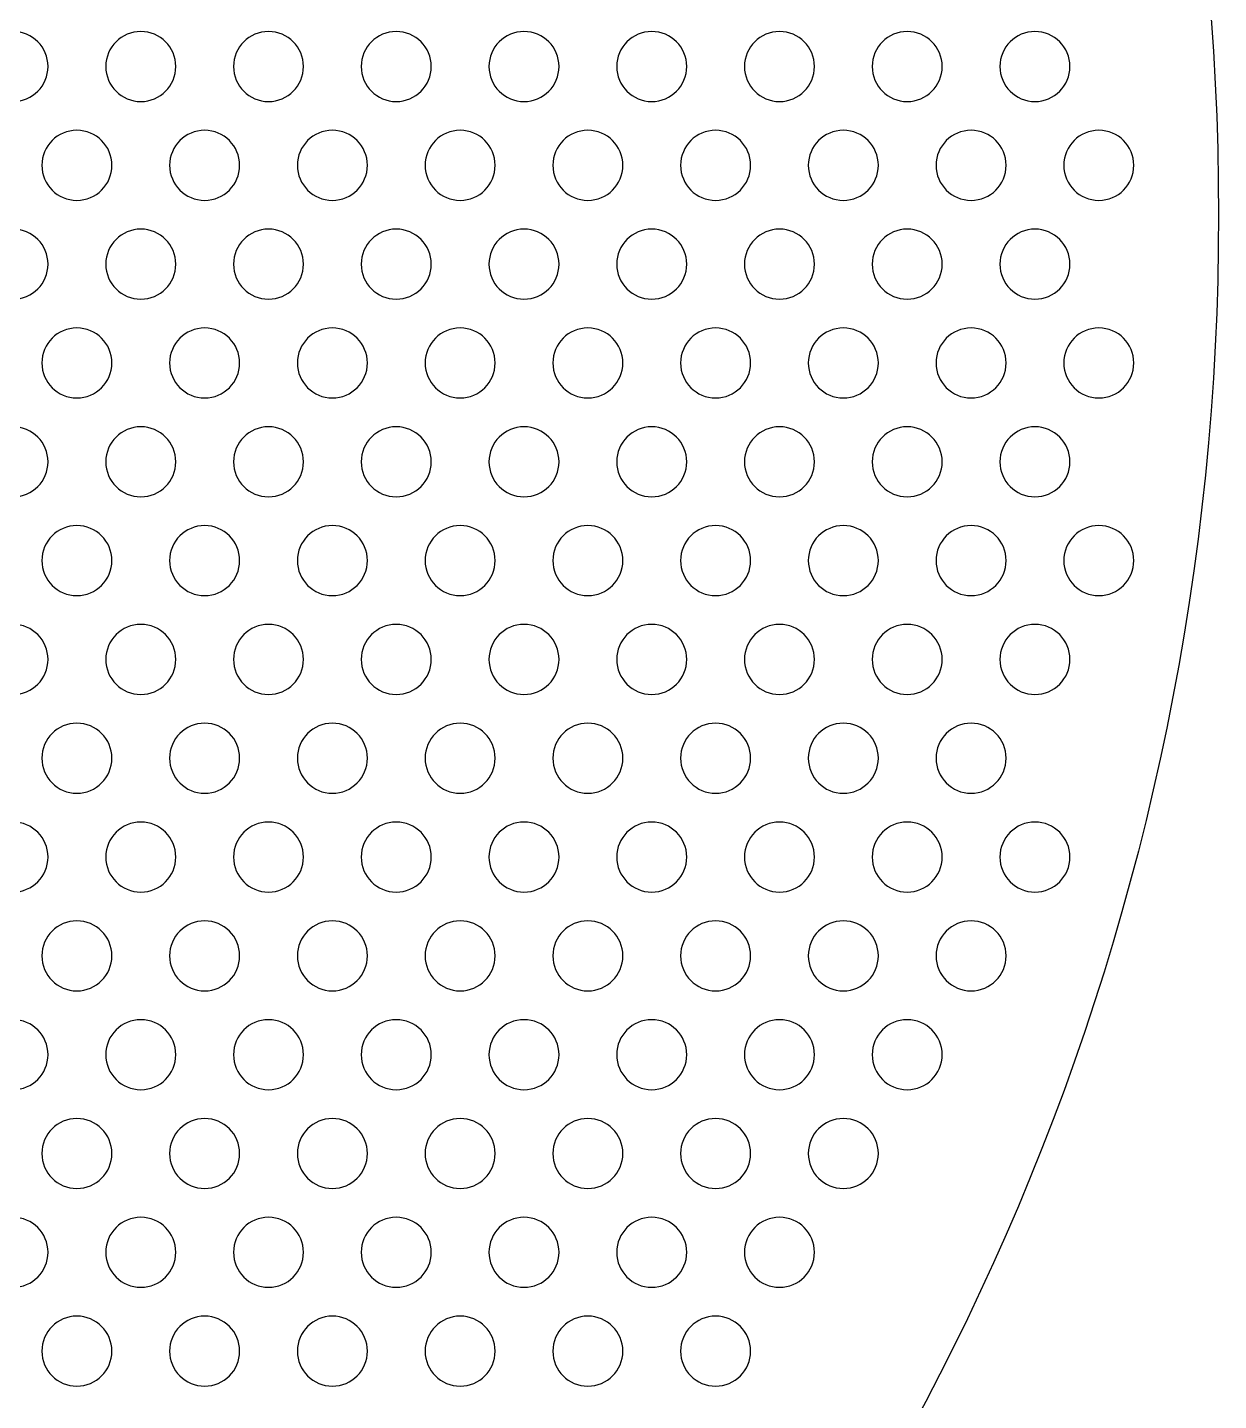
# Model space of a CAD drawing. Header units: millimetres. Extents: x 2717 to 2965, y -3 to 245.
# Drawn here: x 2907.5 to 2965.5, y 63.3 to 130.2 of the extents above; entities that cross this region are included whole.
import ezdxf

# ---------------------------------------------------------------- set-up
doc = ezdxf.new("R2010")
doc.units = ezdxf.units.MM
doc.layers.add('Livello 04', color=1, linetype='Continuous', true_color=0xff0000)
doc.layers.add('Predefinito', color=18, linetype='Continuous', true_color=0x000000)

msp = doc.modelspace()

# ---------------------------------------------------------------- linework, layer by layer
at = {"layer": 'Livello 04'}
msp.add_circle((2841.468, 121.039), 124, dxfattribs=at)
at = {"layer": 'Predefinito', "color": 18, "true_color": 0x000000}
for points in [[(2908.477, 128.256), (2908.477, 129.197), (2907.714, 129.96), (2906.773, 129.96)], [(2912.992, 129.96), (2912.051, 129.96), (2911.288, 129.197), (2911.288, 128.256)], [(2914.697, 128.256), (2914.697, 129.197), (2913.934, 129.96), (2912.992, 129.96)], [(2919.212, 129.96), (2918.271, 129.96), (2917.507, 129.197), (2917.507, 128.256)], [(2920.916, 128.256), (2920.916, 129.197), (2920.153, 129.96), (2919.212, 129.96)], [(2925.431, 129.96), (2924.49, 129.96), (2923.727, 129.197), (2923.727, 128.256)], [(2927.136, 128.256), (2927.136, 129.197), (2926.373, 129.96), (2925.431, 129.96)], [(2931.651, 129.96), (2930.709, 129.96), (2929.946, 129.197), (2929.946, 128.256)], [(2933.356, 128.256), (2933.356, 129.197), (2932.592, 129.96), (2931.651, 129.96)], [(2937.87, 129.96), (2936.929, 129.96), (2936.166, 129.197), (2936.166, 128.256)], [(2939.575, 128.256), (2939.575, 129.197), (2938.812, 129.96), (2937.87, 129.96)], [(2944.09, 129.96), (2943.149, 129.96), (2942.385, 129.197), (2942.385, 128.256)], [(2945.794, 128.256), (2945.794, 129.197), (2945.031, 129.96), (2944.09, 129.96)], [(2950.309, 129.96), (2949.368, 129.96), (2948.605, 129.197), (2948.605, 128.256)], [(2952.014, 128.256), (2952.014, 129.197), (2951.251, 129.96), (2950.309, 129.96)], [(2956.529, 129.96), (2955.588, 129.96), (2954.824, 129.197), (2954.824, 128.256)], [(2958.233, 128.256), (2958.233, 129.197), (2957.47, 129.96), (2956.529, 129.96)], [(2906.773, 126.551), (2907.714, 126.551), (2908.477, 127.314), (2908.477, 128.256)], [(2911.288, 128.256), (2911.288, 127.314), (2912.051, 126.551), (2912.992, 126.551)], [(2912.992, 126.551), (2913.934, 126.551), (2914.697, 127.314), (2914.697, 128.256)], [(2917.507, 128.256), (2917.507, 127.314), (2918.271, 126.551), (2919.212, 126.551)], [(2919.212, 126.551), (2920.153, 126.551), (2920.916, 127.314), (2920.916, 128.256)], [(2923.727, 128.256), (2923.727, 127.314), (2924.49, 126.551), (2925.431, 126.551)], [(2925.431, 126.551), (2926.373, 126.551), (2927.136, 127.314), (2927.136, 128.256)], [(2929.946, 128.256), (2929.946, 127.314), (2930.709, 126.551), (2931.651, 126.551)], [(2931.651, 126.551), (2932.592, 126.551), (2933.356, 127.314), (2933.356, 128.256)], [(2936.166, 128.256), (2936.166, 127.314), (2936.929, 126.551), (2937.87, 126.551)], [(2937.87, 126.551), (2938.812, 126.551), (2939.575, 127.314), (2939.575, 128.256)], [(2942.385, 128.256), (2942.385, 127.314), (2943.149, 126.551), (2944.09, 126.551)], [(2944.09, 126.551), (2945.031, 126.551), (2945.794, 127.314), (2945.794, 128.256)], [(2948.605, 128.256), (2948.605, 127.314), (2949.368, 126.551), (2950.309, 126.551)], [(2950.309, 126.551), (2951.251, 126.551), (2952.014, 127.314), (2952.014, 128.256)], [(2954.824, 128.256), (2954.824, 127.314), (2955.588, 126.551), (2956.529, 126.551)], [(2956.529, 126.551), (2957.47, 126.551), (2958.233, 127.314), (2958.233, 128.256)], [(2909.883, 125.149), (2908.941, 125.149), (2908.178, 124.386), (2908.178, 123.445)], [(2911.587, 123.445), (2911.587, 124.386), (2910.824, 125.149), (2909.883, 125.149)], [(2916.102, 125.149), (2915.161, 125.149), (2914.397, 124.386), (2914.397, 123.445)], [(2917.807, 123.445), (2917.807, 124.386), (2917.044, 125.149), (2916.102, 125.149)], [(2922.322, 125.149), (2921.38, 125.149), (2920.617, 124.386), (2920.617, 123.445)], [(2924.026, 123.445), (2924.026, 124.386), (2923.263, 125.149), (2922.322, 125.149)], [(2928.541, 125.149), (2927.599, 125.149), (2926.837, 124.386), (2926.837, 123.445)], [(2930.246, 123.445), (2930.246, 124.386), (2929.482, 125.149), (2928.541, 125.149)], [(2934.761, 125.149), (2933.819, 125.149), (2933.056, 124.386), (2933.056, 123.445)], [(2936.465, 123.445), (2936.465, 124.386), (2935.702, 125.149), (2934.761, 125.149)], [(2940.98, 125.149), (2940.039, 125.149), (2939.276, 124.386), (2939.276, 123.445)], [(2942.685, 123.445), (2942.685, 124.386), (2941.921, 125.149), (2940.98, 125.149)], [(2947.2, 125.149), (2946.258, 125.149), (2945.495, 124.386), (2945.495, 123.445)], [(2948.904, 123.445), (2948.904, 124.386), (2948.141, 125.149), (2947.2, 125.149)], [(2953.419, 125.149), (2952.478, 125.149), (2951.715, 124.386), (2951.715, 123.445)], [(2955.124, 123.445), (2955.124, 124.386), (2954.361, 125.149), (2953.419, 125.149)], [(2959.639, 125.149), (2958.698, 125.149), (2957.934, 124.386), (2957.934, 123.445)], [(2961.343, 123.445), (2961.343, 124.386), (2960.58, 125.149), (2959.639, 125.149)], [(2908.178, 123.445), (2908.178, 122.503), (2908.941, 121.74), (2909.883, 121.74)], [(2909.883, 121.74), (2910.824, 121.74), (2911.587, 122.503), (2911.587, 123.445)], [(2914.397, 123.445), (2914.397, 122.503), (2915.161, 121.74), (2916.102, 121.74)], [(2916.102, 121.74), (2917.044, 121.74), (2917.807, 122.503), (2917.807, 123.445)], [(2920.617, 123.445), (2920.617, 122.503), (2921.38, 121.74), (2922.322, 121.74)], [(2922.322, 121.74), (2923.263, 121.74), (2924.026, 122.503), (2924.026, 123.445)], [(2926.837, 123.445), (2926.837, 122.503), (2927.599, 121.74), (2928.541, 121.74)], [(2928.541, 121.74), (2929.482, 121.74), (2930.246, 122.503), (2930.246, 123.445)], [(2933.056, 123.445), (2933.056, 122.503), (2933.819, 121.74), (2934.761, 121.74)], [(2934.761, 121.74), (2935.702, 121.74), (2936.465, 122.503), (2936.465, 123.445)], [(2939.276, 123.445), (2939.276, 122.503), (2940.039, 121.74), (2940.98, 121.74)], [(2940.98, 121.74), (2941.921, 121.74), (2942.685, 122.503), (2942.685, 123.445)], [(2945.495, 123.445), (2945.495, 122.503), (2946.258, 121.74), (2947.2, 121.74)], [(2947.2, 121.74), (2948.141, 121.74), (2948.904, 122.503), (2948.904, 123.445)], [(2951.715, 123.445), (2951.715, 122.503), (2952.478, 121.74), (2953.419, 121.74)], [(2953.419, 121.74), (2954.361, 121.74), (2955.124, 122.503), (2955.124, 123.445)], [(2957.934, 123.445), (2957.934, 122.503), (2958.698, 121.74), (2959.639, 121.74)], [(2959.639, 121.74), (2960.58, 121.74), (2961.343, 122.503), (2961.343, 123.445)], [(2908.477, 118.633), (2908.477, 119.575), (2907.714, 120.338), (2906.773, 120.338)], [(2912.992, 120.338), (2912.051, 120.338), (2911.288, 119.575), (2911.288, 118.633)], [(2914.697, 118.633), (2914.697, 119.575), (2913.934, 120.338), (2912.992, 120.338)], [(2919.212, 120.338), (2918.271, 120.338), (2917.507, 119.575), (2917.507, 118.633)], [(2920.916, 118.633), (2920.916, 119.575), (2920.153, 120.338), (2919.212, 120.338)], [(2925.431, 120.338), (2924.49, 120.338), (2923.727, 119.575), (2923.727, 118.633)], [(2927.136, 118.633), (2927.136, 119.575), (2926.373, 120.338), (2925.431, 120.338)], [(2931.651, 120.338), (2930.709, 120.338), (2929.946, 119.575), (2929.946, 118.633)], [(2933.356, 118.633), (2933.356, 119.575), (2932.592, 120.338), (2931.651, 120.338)], [(2937.87, 120.338), (2936.929, 120.338), (2936.166, 119.575), (2936.166, 118.633)], [(2939.575, 118.633), (2939.575, 119.575), (2938.812, 120.338), (2937.87, 120.338)], [(2944.09, 120.338), (2943.149, 120.338), (2942.385, 119.575), (2942.385, 118.633)], [(2945.794, 118.633), (2945.794, 119.575), (2945.031, 120.338), (2944.09, 120.338)], [(2950.309, 120.338), (2949.368, 120.338), (2948.605, 119.575), (2948.605, 118.633)], [(2952.014, 118.633), (2952.014, 119.575), (2951.251, 120.338), (2950.309, 120.338)], [(2956.529, 120.338), (2955.588, 120.338), (2954.824, 119.575), (2954.824, 118.633)], [(2958.233, 118.633), (2958.233, 119.575), (2957.47, 120.338), (2956.529, 120.338)], [(2906.773, 116.929), (2907.714, 116.929), (2908.477, 117.692), (2908.477, 118.633)], [(2911.288, 118.633), (2911.288, 117.692), (2912.051, 116.929), (2912.992, 116.929)], [(2912.992, 116.929), (2913.934, 116.929), (2914.697, 117.692), (2914.697, 118.633)], [(2917.507, 118.633), (2917.507, 117.692), (2918.271, 116.929), (2919.212, 116.929)], [(2919.212, 116.929), (2920.153, 116.929), (2920.916, 117.692), (2920.916, 118.633)], [(2923.727, 118.633), (2923.727, 117.692), (2924.49, 116.929), (2925.431, 116.929)], [(2925.431, 116.929), (2926.373, 116.929), (2927.136, 117.692), (2927.136, 118.633)], [(2929.946, 118.633), (2929.946, 117.692), (2930.709, 116.929), (2931.651, 116.929)], [(2931.651, 116.929), (2932.592, 116.929), (2933.356, 117.692), (2933.356, 118.633)], [(2936.166, 118.633), (2936.166, 117.692), (2936.929, 116.929), (2937.87, 116.929)], [(2937.87, 116.929), (2938.812, 116.929), (2939.575, 117.692), (2939.575, 118.633)], [(2942.385, 118.633), (2942.385, 117.692), (2943.149, 116.929), (2944.09, 116.929)], [(2944.09, 116.929), (2945.031, 116.929), (2945.794, 117.692), (2945.794, 118.633)], [(2948.605, 118.633), (2948.605, 117.692), (2949.368, 116.929), (2950.309, 116.929)], [(2950.309, 116.929), (2951.251, 116.929), (2952.014, 117.692), (2952.014, 118.633)], [(2954.824, 118.633), (2954.824, 117.692), (2955.588, 116.929), (2956.529, 116.929)], [(2956.529, 116.929), (2957.47, 116.929), (2958.233, 117.692), (2958.233, 118.633)], [(2909.883, 115.526), (2908.941, 115.526), (2908.178, 114.764), (2908.178, 113.822)], [(2911.587, 113.822), (2911.587, 114.764), (2910.824, 115.526), (2909.883, 115.526)], [(2916.102, 115.526), (2915.161, 115.526), (2914.397, 114.764), (2914.397, 113.822)], [(2917.807, 113.822), (2917.807, 114.764), (2917.044, 115.526), (2916.102, 115.526)], [(2922.322, 115.526), (2921.38, 115.526), (2920.617, 114.764), (2920.617, 113.822)], [(2924.026, 113.822), (2924.026, 114.764), (2923.263, 115.526), (2922.322, 115.526)], [(2928.541, 115.526), (2927.599, 115.526), (2926.837, 114.764), (2926.837, 113.822)], [(2930.246, 113.822), (2930.246, 114.764), (2929.482, 115.526), (2928.541, 115.526)], [(2934.761, 115.526), (2933.819, 115.526), (2933.056, 114.764), (2933.056, 113.822)], [(2936.465, 113.822), (2936.465, 114.764), (2935.702, 115.526), (2934.761, 115.526)], [(2940.98, 115.526), (2940.039, 115.526), (2939.276, 114.764), (2939.276, 113.822)], [(2942.685, 113.822), (2942.685, 114.764), (2941.921, 115.526), (2940.98, 115.526)], [(2947.2, 115.526), (2946.258, 115.526), (2945.495, 114.764), (2945.495, 113.822)], [(2948.904, 113.822), (2948.904, 114.764), (2948.141, 115.526), (2947.2, 115.526)], [(2953.419, 115.526), (2952.478, 115.526), (2951.715, 114.764), (2951.715, 113.822)], [(2955.124, 113.822), (2955.124, 114.764), (2954.361, 115.526), (2953.419, 115.526)], [(2959.639, 115.526), (2958.698, 115.526), (2957.934, 114.763), (2957.934, 113.822)], [(2961.343, 113.822), (2961.343, 114.763), (2960.58, 115.526), (2959.639, 115.526)], [(2908.178, 113.822), (2908.178, 112.881), (2908.941, 112.118), (2909.883, 112.118)], [(2909.883, 112.118), (2910.824, 112.118), (2911.587, 112.881), (2911.587, 113.822)], [(2914.397, 113.822), (2914.397, 112.881), (2915.161, 112.118), (2916.102, 112.118)], [(2916.102, 112.118), (2917.044, 112.118), (2917.807, 112.881), (2917.807, 113.822)], [(2920.617, 113.822), (2920.617, 112.881), (2921.38, 112.118), (2922.322, 112.118)], [(2922.322, 112.118), (2923.263, 112.118), (2924.026, 112.881), (2924.026, 113.822)], [(2926.837, 113.822), (2926.837, 112.881), (2927.599, 112.118), (2928.541, 112.118)], [(2928.541, 112.118), (2929.482, 112.118), (2930.246, 112.881), (2930.246, 113.822)], [(2933.056, 113.822), (2933.056, 112.881), (2933.819, 112.118), (2934.761, 112.118)], [(2934.761, 112.118), (2935.702, 112.118), (2936.465, 112.881), (2936.465, 113.822)], [(2939.276, 113.822), (2939.276, 112.881), (2940.039, 112.118), (2940.98, 112.118)], [(2940.98, 112.118), (2941.921, 112.118), (2942.685, 112.881), (2942.685, 113.822)], [(2945.495, 113.822), (2945.495, 112.881), (2946.258, 112.118), (2947.2, 112.118)], [(2947.2, 112.118), (2948.141, 112.118), (2948.904, 112.881), (2948.904, 113.822)], [(2951.715, 113.822), (2951.715, 112.881), (2952.478, 112.118), (2953.419, 112.118)], [(2953.419, 112.118), (2954.361, 112.118), (2955.124, 112.881), (2955.124, 113.822)], [(2957.934, 113.822), (2957.934, 112.88), (2958.698, 112.117), (2959.639, 112.117)], [(2959.639, 112.117), (2960.58, 112.117), (2961.343, 112.88), (2961.343, 113.822)], [(2908.477, 109.011), (2908.477, 109.952), (2907.714, 110.715), (2906.773, 110.715)], [(2912.992, 110.715), (2912.051, 110.715), (2911.288, 109.952), (2911.288, 109.011)], [(2914.697, 109.011), (2914.697, 109.952), (2913.934, 110.715), (2912.992, 110.715)], [(2919.212, 110.715), (2918.271, 110.715), (2917.507, 109.952), (2917.507, 109.011)], [(2920.916, 109.011), (2920.916, 109.952), (2920.153, 110.715), (2919.212, 110.715)], [(2925.431, 110.715), (2924.49, 110.715), (2923.727, 109.952), (2923.727, 109.011)], [(2927.136, 109.011), (2927.136, 109.952), (2926.373, 110.715), (2925.431, 110.715)], [(2931.651, 110.715), (2930.709, 110.715), (2929.946, 109.952), (2929.946, 109.011)], [(2933.356, 109.011), (2933.356, 109.952), (2932.592, 110.715), (2931.651, 110.715)], [(2937.87, 110.715), (2936.929, 110.715), (2936.166, 109.952), (2936.166, 109.011)], [(2939.575, 109.011), (2939.575, 109.952), (2938.812, 110.715), (2937.87, 110.715)], [(2944.09, 110.715), (2943.149, 110.715), (2942.385, 109.952), (2942.385, 109.011)], [(2945.794, 109.011), (2945.794, 109.952), (2945.031, 110.715), (2944.09, 110.715)], [(2950.309, 110.715), (2949.368, 110.715), (2948.605, 109.952), (2948.605, 109.011)], [(2952.014, 109.011), (2952.014, 109.952), (2951.251, 110.715), (2950.309, 110.715)], [(2956.529, 110.715), (2955.588, 110.715), (2954.824, 109.952), (2954.824, 109.011)], [(2958.233, 109.011), (2958.233, 109.952), (2957.47, 110.715), (2956.529, 110.715)], [(2906.773, 107.306), (2907.714, 107.306), (2908.477, 108.069), (2908.477, 109.011)], [(2911.288, 109.011), (2911.288, 108.069), (2912.051, 107.306), (2912.992, 107.306)], [(2912.992, 107.306), (2913.934, 107.306), (2914.697, 108.069), (2914.697, 109.011)], [(2917.507, 109.011), (2917.507, 108.069), (2918.271, 107.306), (2919.212, 107.306)], [(2919.212, 107.306), (2920.153, 107.306), (2920.916, 108.069), (2920.916, 109.011)], [(2923.727, 109.011), (2923.727, 108.069), (2924.49, 107.306), (2925.431, 107.306)], [(2925.431, 107.306), (2926.373, 107.306), (2927.136, 108.069), (2927.136, 109.011)], [(2929.946, 109.011), (2929.946, 108.069), (2930.709, 107.306), (2931.651, 107.306)], [(2931.651, 107.306), (2932.592, 107.306), (2933.356, 108.069), (2933.356, 109.011)], [(2936.166, 109.011), (2936.166, 108.069), (2936.929, 107.306), (2937.87, 107.306)], [(2937.87, 107.306), (2938.812, 107.306), (2939.575, 108.069), (2939.575, 109.011)], [(2942.385, 109.011), (2942.385, 108.069), (2943.149, 107.306), (2944.09, 107.306)], [(2944.09, 107.306), (2945.031, 107.306), (2945.794, 108.069), (2945.794, 109.011)], [(2948.605, 109.011), (2948.605, 108.069), (2949.368, 107.306), (2950.309, 107.306)], [(2950.309, 107.306), (2951.251, 107.306), (2952.014, 108.069), (2952.014, 109.011)], [(2954.824, 109.011), (2954.824, 108.069), (2955.588, 107.306), (2956.529, 107.306)], [(2956.529, 107.306), (2957.47, 107.306), (2958.233, 108.069), (2958.233, 109.011)], [(2909.883, 105.904), (2908.941, 105.904), (2908.178, 105.141), (2908.178, 104.199)], [(2911.587, 104.199), (2911.587, 105.141), (2910.824, 105.904), (2909.883, 105.904)], [(2916.102, 105.904), (2915.161, 105.904), (2914.397, 105.141), (2914.397, 104.199)], [(2917.807, 104.199), (2917.807, 105.141), (2917.044, 105.904), (2916.102, 105.904)], [(2922.322, 105.904), (2921.38, 105.904), (2920.617, 105.141), (2920.617, 104.199)], [(2924.026, 104.199), (2924.026, 105.141), (2923.263, 105.904), (2922.322, 105.904)], [(2928.541, 105.904), (2927.599, 105.904), (2926.837, 105.141), (2926.837, 104.199)], [(2930.246, 104.199), (2930.246, 105.141), (2929.482, 105.904), (2928.541, 105.904)], [(2934.761, 105.904), (2933.819, 105.904), (2933.056, 105.141), (2933.056, 104.199)], [(2936.465, 104.199), (2936.465, 105.141), (2935.702, 105.904), (2934.761, 105.904)], [(2940.98, 105.904), (2940.039, 105.904), (2939.276, 105.141), (2939.276, 104.199)], [(2942.685, 104.199), (2942.685, 105.141), (2941.921, 105.904), (2940.98, 105.904)], [(2947.2, 105.904), (2946.258, 105.904), (2945.495, 105.141), (2945.495, 104.199)], [(2948.904, 104.199), (2948.904, 105.141), (2948.141, 105.904), (2947.2, 105.904)], [(2953.419, 105.904), (2952.478, 105.904), (2951.715, 105.141), (2951.715, 104.199)], [(2955.124, 104.199), (2955.124, 105.141), (2954.361, 105.904), (2953.419, 105.904)], [(2959.639, 105.903), (2958.698, 105.903), (2957.934, 105.141), (2957.934, 104.199)], [(2961.343, 104.199), (2961.343, 105.141), (2960.58, 105.903), (2959.639, 105.903)], [(2908.178, 104.199), (2908.178, 103.258), (2908.941, 102.495), (2909.883, 102.495)], [(2909.883, 102.495), (2910.824, 102.495), (2911.587, 103.258), (2911.587, 104.199)], [(2914.397, 104.199), (2914.397, 103.258), (2915.161, 102.495), (2916.102, 102.495)], [(2916.102, 102.495), (2917.044, 102.495), (2917.807, 103.258), (2917.807, 104.199)], [(2920.617, 104.199), (2920.617, 103.258), (2921.38, 102.495), (2922.322, 102.495)], [(2922.322, 102.495), (2923.263, 102.495), (2924.026, 103.258), (2924.026, 104.199)], [(2926.837, 104.199), (2926.837, 103.258), (2927.599, 102.495), (2928.541, 102.495)], [(2928.541, 102.495), (2929.482, 102.495), (2930.246, 103.258), (2930.246, 104.199)], [(2933.056, 104.199), (2933.056, 103.258), (2933.819, 102.495), (2934.761, 102.495)], [(2934.761, 102.495), (2935.702, 102.495), (2936.465, 103.258), (2936.465, 104.199)], [(2939.276, 104.199), (2939.276, 103.258), (2940.039, 102.495), (2940.98, 102.495)], [(2940.98, 102.495), (2941.921, 102.495), (2942.685, 103.258), (2942.685, 104.199)], [(2945.495, 104.199), (2945.495, 103.258), (2946.258, 102.495), (2947.2, 102.495)], [(2947.2, 102.495), (2948.141, 102.495), (2948.904, 103.258), (2948.904, 104.199)], [(2951.715, 104.199), (2951.715, 103.258), (2952.478, 102.495), (2953.419, 102.495)], [(2953.419, 102.495), (2954.361, 102.495), (2955.124, 103.258), (2955.124, 104.199)], [(2957.934, 104.199), (2957.934, 103.258), (2958.698, 102.495), (2959.639, 102.495)], [(2959.639, 102.495), (2960.58, 102.495), (2961.343, 103.258), (2961.343, 104.199)], [(2908.477, 99.388), (2908.477, 100.329), (2907.714, 101.093), (2906.773, 101.093)], [(2912.992, 101.093), (2912.051, 101.093), (2911.288, 100.329), (2911.288, 99.388)], [(2914.697, 99.388), (2914.697, 100.329), (2913.934, 101.093), (2912.992, 101.093)], [(2919.212, 101.093), (2918.271, 101.093), (2917.507, 100.329), (2917.507, 99.388)], [(2920.916, 99.388), (2920.916, 100.329), (2920.153, 101.093), (2919.212, 101.093)], [(2925.431, 101.093), (2924.49, 101.093), (2923.727, 100.329), (2923.727, 99.388)], [(2927.136, 99.388), (2927.136, 100.329), (2926.373, 101.093), (2925.431, 101.093)], [(2931.651, 101.093), (2930.709, 101.093), (2929.946, 100.329), (2929.946, 99.388)], [(2933.356, 99.388), (2933.356, 100.329), (2932.592, 101.093), (2931.651, 101.093)], [(2937.87, 101.093), (2936.929, 101.093), (2936.166, 100.329), (2936.166, 99.388)], [(2939.575, 99.388), (2939.575, 100.329), (2938.812, 101.093), (2937.87, 101.093)], [(2944.09, 101.093), (2943.149, 101.093), (2942.385, 100.329), (2942.385, 99.388)], [(2945.794, 99.388), (2945.794, 100.329), (2945.031, 101.093), (2944.09, 101.093)], [(2950.309, 101.093), (2949.368, 101.093), (2948.605, 100.329), (2948.605, 99.388)], [(2952.014, 99.388), (2952.014, 100.329), (2951.251, 101.093), (2950.309, 101.093)], [(2956.529, 101.093), (2955.588, 101.093), (2954.824, 100.329), (2954.824, 99.388)], [(2958.233, 99.388), (2958.233, 100.329), (2957.47, 101.093), (2956.529, 101.093)], [(2906.773, 97.684), (2907.714, 97.684), (2908.477, 98.446), (2908.477, 99.388)], [(2911.288, 99.388), (2911.288, 98.446), (2912.051, 97.684), (2912.992, 97.684)], [(2912.992, 97.684), (2913.934, 97.684), (2914.697, 98.446), (2914.697, 99.388)], [(2917.507, 99.388), (2917.507, 98.446), (2918.271, 97.684), (2919.212, 97.684)], [(2919.212, 97.684), (2920.153, 97.684), (2920.916, 98.446), (2920.916, 99.388)], [(2923.727, 99.388), (2923.727, 98.446), (2924.49, 97.684), (2925.431, 97.684)], [(2925.431, 97.684), (2926.373, 97.684), (2927.136, 98.446), (2927.136, 99.388)], [(2929.946, 99.388), (2929.946, 98.446), (2930.709, 97.684), (2931.651, 97.684)], [(2931.651, 97.684), (2932.592, 97.684), (2933.356, 98.446), (2933.356, 99.388)], [(2936.166, 99.388), (2936.166, 98.446), (2936.929, 97.684), (2937.87, 97.684)], [(2937.87, 97.684), (2938.812, 97.684), (2939.575, 98.446), (2939.575, 99.388)], [(2942.385, 99.388), (2942.385, 98.446), (2943.149, 97.684), (2944.09, 97.684)], [(2944.09, 97.684), (2945.031, 97.684), (2945.794, 98.446), (2945.794, 99.388)], [(2948.605, 99.388), (2948.605, 98.446), (2949.368, 97.684), (2950.309, 97.684)], [(2950.309, 97.684), (2951.251, 97.684), (2952.014, 98.446), (2952.014, 99.388)], [(2954.824, 99.388), (2954.824, 98.446), (2955.588, 97.684), (2956.529, 97.684)], [(2956.529, 97.684), (2957.47, 97.684), (2958.233, 98.446), (2958.233, 99.388)], [(2909.883, 96.281), (2908.941, 96.281), (2908.178, 95.518), (2908.178, 94.577)], [(2911.587, 94.577), (2911.587, 95.518), (2910.824, 96.281), (2909.883, 96.281)], [(2916.102, 96.281), (2915.161, 96.281), (2914.397, 95.518), (2914.397, 94.577)], [(2917.807, 94.577), (2917.807, 95.518), (2917.044, 96.281), (2916.102, 96.281)], [(2922.322, 96.281), (2921.38, 96.281), (2920.617, 95.518), (2920.617, 94.577)], [(2924.026, 94.577), (2924.026, 95.518), (2923.263, 96.281), (2922.322, 96.281)], [(2928.541, 96.281), (2927.599, 96.281), (2926.837, 95.518), (2926.837, 94.577)], [(2930.246, 94.577), (2930.246, 95.518), (2929.482, 96.281), (2928.541, 96.281)], [(2934.761, 96.281), (2933.819, 96.281), (2933.056, 95.518), (2933.056, 94.577)], [(2936.465, 94.577), (2936.465, 95.518), (2935.702, 96.281), (2934.761, 96.281)], [(2940.98, 96.281), (2940.039, 96.281), (2939.276, 95.518), (2939.276, 94.577)], [(2942.685, 94.577), (2942.685, 95.518), (2941.921, 96.281), (2940.98, 96.281)], [(2947.2, 96.281), (2946.258, 96.281), (2945.495, 95.518), (2945.495, 94.577)], [(2948.904, 94.577), (2948.904, 95.518), (2948.141, 96.281), (2947.2, 96.281)], [(2953.419, 96.281), (2952.478, 96.281), (2951.715, 95.518), (2951.715, 94.577)], [(2955.124, 94.577), (2955.124, 95.518), (2954.361, 96.281), (2953.419, 96.281)], [(2908.178, 94.577), (2908.178, 93.635), (2908.941, 92.872), (2909.883, 92.872)], [(2909.883, 92.872), (2910.824, 92.872), (2911.587, 93.635), (2911.587, 94.577)], [(2914.397, 94.577), (2914.397, 93.635), (2915.161, 92.872), (2916.102, 92.872)], [(2916.102, 92.872), (2917.044, 92.872), (2917.807, 93.635), (2917.807, 94.577)], [(2920.617, 94.577), (2920.617, 93.635), (2921.38, 92.872), (2922.322, 92.872)], [(2922.322, 92.872), (2923.263, 92.872), (2924.026, 93.635), (2924.026, 94.577)], [(2926.837, 94.577), (2926.837, 93.635), (2927.599, 92.872), (2928.541, 92.872)], [(2928.541, 92.872), (2929.482, 92.872), (2930.246, 93.635), (2930.246, 94.577)], [(2933.056, 94.577), (2933.056, 93.635), (2933.819, 92.872), (2934.761, 92.872)], [(2934.761, 92.872), (2935.702, 92.872), (2936.465, 93.635), (2936.465, 94.577)], [(2939.276, 94.577), (2939.276, 93.635), (2940.039, 92.872), (2940.98, 92.872)], [(2940.98, 92.872), (2941.921, 92.872), (2942.685, 93.635), (2942.685, 94.577)], [(2945.495, 94.577), (2945.495, 93.635), (2946.258, 92.872), (2947.2, 92.872)], [(2947.2, 92.872), (2948.141, 92.872), (2948.904, 93.635), (2948.904, 94.577)], [(2951.715, 94.577), (2951.715, 93.635), (2952.478, 92.872), (2953.419, 92.872)], [(2953.419, 92.872), (2954.361, 92.872), (2955.124, 93.635), (2955.124, 94.577)], [(2908.477, 89.765), (2908.477, 90.707), (2907.714, 91.47), (2906.773, 91.47)], [(2912.992, 91.47), (2912.051, 91.47), (2911.288, 90.707), (2911.288, 89.765)], [(2914.697, 89.765), (2914.697, 90.707), (2913.934, 91.47), (2912.992, 91.47)], [(2919.212, 91.47), (2918.271, 91.47), (2917.507, 90.707), (2917.507, 89.765)], [(2920.916, 89.765), (2920.916, 90.707), (2920.153, 91.47), (2919.212, 91.47)], [(2925.431, 91.47), (2924.49, 91.47), (2923.727, 90.707), (2923.727, 89.765)], [(2927.136, 89.765), (2927.136, 90.707), (2926.373, 91.47), (2925.431, 91.47)], [(2931.651, 91.47), (2930.709, 91.47), (2929.946, 90.707), (2929.946, 89.765)], [(2933.356, 89.765), (2933.356, 90.707), (2932.592, 91.47), (2931.651, 91.47)], [(2937.87, 91.47), (2936.929, 91.47), (2936.166, 90.707), (2936.166, 89.765)], [(2939.575, 89.765), (2939.575, 90.707), (2938.812, 91.47), (2937.87, 91.47)], [(2944.09, 91.47), (2943.149, 91.47), (2942.385, 90.707), (2942.385, 89.765)], [(2945.794, 89.765), (2945.794, 90.707), (2945.031, 91.47), (2944.09, 91.47)], [(2950.309, 91.47), (2949.368, 91.47), (2948.605, 90.707), (2948.605, 89.765)], [(2952.014, 89.765), (2952.014, 90.707), (2951.251, 91.47), (2950.309, 91.47)], [(2956.529, 91.47), (2955.588, 91.47), (2954.824, 90.707), (2954.824, 89.765)], [(2958.234, 89.765), (2958.234, 90.707), (2957.47, 91.47), (2956.529, 91.47)], [(2906.773, 88.061), (2907.714, 88.061), (2908.477, 88.824), (2908.477, 89.765)], [(2911.288, 89.765), (2911.288, 88.824), (2912.051, 88.061), (2912.992, 88.061)], [(2912.992, 88.061), (2913.934, 88.061), (2914.697, 88.824), (2914.697, 89.765)], [(2917.507, 89.765), (2917.507, 88.824), (2918.271, 88.061), (2919.212, 88.061)], [(2919.212, 88.061), (2920.153, 88.061), (2920.916, 88.824), (2920.916, 89.765)], [(2923.727, 89.765), (2923.727, 88.824), (2924.49, 88.061), (2925.431, 88.061)], [(2925.431, 88.061), (2926.373, 88.061), (2927.136, 88.824), (2927.136, 89.765)], [(2929.946, 89.765), (2929.946, 88.824), (2930.709, 88.061), (2931.651, 88.061)], [(2931.651, 88.061), (2932.592, 88.061), (2933.356, 88.824), (2933.356, 89.765)], [(2936.166, 89.765), (2936.166, 88.824), (2936.929, 88.061), (2937.87, 88.061)], [(2937.87, 88.061), (2938.812, 88.061), (2939.575, 88.824), (2939.575, 89.765)], [(2942.385, 89.765), (2942.385, 88.824), (2943.149, 88.061), (2944.09, 88.061)], [(2944.09, 88.061), (2945.031, 88.061), (2945.794, 88.824), (2945.794, 89.765)], [(2948.605, 89.765), (2948.605, 88.824), (2949.368, 88.061), (2950.309, 88.061)], [(2950.309, 88.061), (2951.251, 88.061), (2952.014, 88.824), (2952.014, 89.765)], [(2954.824, 89.765), (2954.824, 88.824), (2955.588, 88.061), (2956.529, 88.061)], [(2956.529, 88.061), (2957.47, 88.061), (2958.234, 88.824), (2958.234, 89.765)], [(2909.883, 86.659), (2908.941, 86.659), (2908.178, 85.895), (2908.178, 84.954)], [(2911.587, 84.954), (2911.587, 85.895), (2910.824, 86.659), (2909.883, 86.659)], [(2916.102, 86.659), (2915.161, 86.659), (2914.397, 85.895), (2914.397, 84.954)], [(2917.807, 84.954), (2917.807, 85.895), (2917.044, 86.659), (2916.102, 86.659)], [(2922.322, 86.659), (2921.38, 86.659), (2920.617, 85.895), (2920.617, 84.954)], [(2924.026, 84.954), (2924.026, 85.895), (2923.263, 86.659), (2922.322, 86.659)], [(2928.541, 86.659), (2927.599, 86.659), (2926.837, 85.895), (2926.837, 84.954)], [(2930.246, 84.954), (2930.246, 85.895), (2929.482, 86.659), (2928.541, 86.659)], [(2934.761, 86.659), (2933.819, 86.659), (2933.056, 85.895), (2933.056, 84.954)], [(2936.465, 84.954), (2936.465, 85.895), (2935.702, 86.659), (2934.761, 86.659)], [(2940.98, 86.659), (2940.039, 86.659), (2939.276, 85.895), (2939.276, 84.954)], [(2942.685, 84.954), (2942.685, 85.895), (2941.921, 86.659), (2940.98, 86.659)], [(2947.2, 86.659), (2946.258, 86.659), (2945.495, 85.895), (2945.495, 84.954)], [(2948.904, 84.954), (2948.904, 85.895), (2948.141, 86.659), (2947.2, 86.659)], [(2953.419, 86.659), (2952.478, 86.659), (2951.715, 85.895), (2951.715, 84.954)], [(2955.124, 84.954), (2955.124, 85.895), (2954.361, 86.659), (2953.419, 86.659)], [(2908.178, 84.954), (2908.178, 84.012), (2908.941, 83.25), (2909.883, 83.25)], [(2909.883, 83.25), (2910.824, 83.25), (2911.587, 84.012), (2911.587, 84.954)], [(2914.397, 84.954), (2914.397, 84.012), (2915.161, 83.25), (2916.102, 83.25)], [(2916.102, 83.25), (2917.044, 83.25), (2917.807, 84.012), (2917.807, 84.954)], [(2920.617, 84.954), (2920.617, 84.012), (2921.38, 83.25), (2922.322, 83.25)], [(2922.322, 83.25), (2923.263, 83.25), (2924.026, 84.012), (2924.026, 84.954)], [(2926.837, 84.954), (2926.837, 84.012), (2927.599, 83.25), (2928.541, 83.25)], [(2928.541, 83.25), (2929.482, 83.25), (2930.246, 84.012), (2930.246, 84.954)], [(2933.056, 84.954), (2933.056, 84.012), (2933.819, 83.25), (2934.761, 83.25)], [(2934.761, 83.25), (2935.702, 83.25), (2936.465, 84.012), (2936.465, 84.954)], [(2939.276, 84.954), (2939.276, 84.012), (2940.039, 83.25), (2940.98, 83.25)], [(2940.98, 83.25), (2941.921, 83.25), (2942.685, 84.012), (2942.685, 84.954)], [(2945.495, 84.954), (2945.495, 84.012), (2946.258, 83.25), (2947.2, 83.25)], [(2947.2, 83.25), (2948.141, 83.25), (2948.904, 84.012), (2948.904, 84.954)], [(2951.715, 84.954), (2951.715, 84.012), (2952.478, 83.25), (2953.419, 83.25)], [(2953.419, 83.25), (2954.361, 83.25), (2955.124, 84.012), (2955.124, 84.954)], [(2908.477, 80.143), (2908.477, 81.084), (2907.714, 81.847), (2906.773, 81.847)], [(2912.992, 81.847), (2912.051, 81.847), (2911.288, 81.084), (2911.288, 80.143)], [(2914.697, 80.143), (2914.697, 81.084), (2913.934, 81.847), (2912.992, 81.847)], [(2919.212, 81.847), (2918.271, 81.847), (2917.507, 81.084), (2917.507, 80.143)], [(2920.916, 80.143), (2920.916, 81.084), (2920.153, 81.847), (2919.212, 81.847)], [(2925.431, 81.847), (2924.49, 81.847), (2923.727, 81.084), (2923.727, 80.143)], [(2927.136, 80.143), (2927.136, 81.084), (2926.373, 81.847), (2925.431, 81.847)], [(2931.651, 81.847), (2930.709, 81.847), (2929.946, 81.084), (2929.946, 80.143)], [(2933.356, 80.143), (2933.356, 81.084), (2932.592, 81.847), (2931.651, 81.847)], [(2937.87, 81.847), (2936.929, 81.847), (2936.166, 81.084), (2936.166, 80.143)], [(2939.575, 80.143), (2939.575, 81.084), (2938.812, 81.847), (2937.87, 81.847)], [(2944.09, 81.847), (2943.149, 81.847), (2942.385, 81.084), (2942.385, 80.143)], [(2945.794, 80.143), (2945.794, 81.084), (2945.031, 81.847), (2944.09, 81.847)], [(2950.309, 81.847), (2949.368, 81.847), (2948.605, 81.084), (2948.605, 80.143)], [(2952.014, 80.143), (2952.014, 81.084), (2951.251, 81.847), (2950.309, 81.847)], [(2906.773, 78.438), (2907.714, 78.438), (2908.477, 79.202), (2908.477, 80.143)], [(2911.288, 80.143), (2911.288, 79.202), (2912.051, 78.438), (2912.992, 78.438)], [(2912.992, 78.438), (2913.934, 78.438), (2914.697, 79.202), (2914.697, 80.143)], [(2917.507, 80.143), (2917.507, 79.202), (2918.271, 78.438), (2919.212, 78.438)], [(2919.212, 78.438), (2920.153, 78.438), (2920.916, 79.202), (2920.916, 80.143)], [(2923.727, 80.143), (2923.727, 79.202), (2924.49, 78.438), (2925.431, 78.438)], [(2925.431, 78.438), (2926.373, 78.438), (2927.136, 79.202), (2927.136, 80.143)], [(2929.946, 80.143), (2929.946, 79.202), (2930.709, 78.438), (2931.651, 78.438)], [(2931.651, 78.438), (2932.592, 78.438), (2933.356, 79.202), (2933.356, 80.143)], [(2936.166, 80.143), (2936.166, 79.202), (2936.929, 78.438), (2937.87, 78.438)], [(2937.87, 78.438), (2938.812, 78.438), (2939.575, 79.202), (2939.575, 80.143)], [(2942.385, 80.143), (2942.385, 79.202), (2943.149, 78.438), (2944.09, 78.438)], [(2944.09, 78.438), (2945.031, 78.438), (2945.794, 79.202), (2945.794, 80.143)], [(2948.605, 80.143), (2948.605, 79.202), (2949.368, 78.438), (2950.309, 78.438)], [(2950.309, 78.438), (2951.251, 78.438), (2952.014, 79.202), (2952.014, 80.143)], [(2909.883, 77.036), (2908.941, 77.036), (2908.178, 76.273), (2908.178, 75.331)], [(2911.587, 75.331), (2911.587, 76.273), (2910.824, 77.036), (2909.883, 77.036)], [(2916.102, 77.036), (2915.161, 77.036), (2914.397, 76.273), (2914.397, 75.331)], [(2917.807, 75.331), (2917.807, 76.273), (2917.044, 77.036), (2916.102, 77.036)], [(2922.322, 77.036), (2921.38, 77.036), (2920.617, 76.273), (2920.617, 75.331)], [(2924.026, 75.331), (2924.026, 76.273), (2923.263, 77.036), (2922.322, 77.036)], [(2928.541, 77.036), (2927.599, 77.036), (2926.837, 76.273), (2926.837, 75.331)], [(2930.246, 75.331), (2930.246, 76.273), (2929.482, 77.036), (2928.541, 77.036)], [(2934.761, 77.036), (2933.819, 77.036), (2933.056, 76.273), (2933.056, 75.331)], [(2936.465, 75.331), (2936.465, 76.273), (2935.702, 77.036), (2934.761, 77.036)], [(2940.98, 77.036), (2940.039, 77.036), (2939.276, 76.273), (2939.276, 75.331)], [(2942.685, 75.331), (2942.685, 76.273), (2941.921, 77.036), (2940.98, 77.036)], [(2947.2, 77.036), (2946.258, 77.036), (2945.495, 76.273), (2945.495, 75.331)], [(2948.904, 75.331), (2948.904, 76.273), (2948.141, 77.036), (2947.2, 77.036)], [(2908.178, 75.331), (2908.178, 74.39), (2908.941, 73.627), (2909.883, 73.627)], [(2909.883, 73.627), (2910.824, 73.627), (2911.587, 74.39), (2911.587, 75.331)], [(2914.397, 75.331), (2914.397, 74.39), (2915.161, 73.627), (2916.102, 73.627)], [(2916.102, 73.627), (2917.044, 73.627), (2917.807, 74.39), (2917.807, 75.331)], [(2920.617, 75.331), (2920.617, 74.39), (2921.38, 73.627), (2922.322, 73.627)], [(2922.322, 73.627), (2923.263, 73.627), (2924.026, 74.39), (2924.026, 75.331)], [(2926.837, 75.331), (2926.837, 74.39), (2927.599, 73.627), (2928.541, 73.627)], [(2928.541, 73.627), (2929.482, 73.627), (2930.246, 74.39), (2930.246, 75.331)], [(2933.056, 75.331), (2933.056, 74.39), (2933.819, 73.627), (2934.761, 73.627)], [(2934.761, 73.627), (2935.702, 73.627), (2936.465, 74.39), (2936.465, 75.331)], [(2939.276, 75.331), (2939.276, 74.39), (2940.039, 73.627), (2940.98, 73.627)], [(2940.98, 73.627), (2941.921, 73.627), (2942.685, 74.39), (2942.685, 75.331)], [(2945.495, 75.331), (2945.495, 74.39), (2946.258, 73.627), (2947.2, 73.627)], [(2947.2, 73.627), (2948.141, 73.627), (2948.904, 74.39), (2948.904, 75.331)], [(2908.477, 70.52), (2908.477, 71.461), (2907.714, 72.225), (2906.773, 72.225)], [(2912.992, 72.225), (2912.051, 72.225), (2911.288, 71.461), (2911.288, 70.52)], [(2914.697, 70.52), (2914.697, 71.461), (2913.934, 72.225), (2912.992, 72.225)], [(2919.212, 72.225), (2918.271, 72.225), (2917.507, 71.461), (2917.507, 70.52)], [(2920.916, 70.52), (2920.916, 71.461), (2920.153, 72.225), (2919.212, 72.225)], [(2925.431, 72.225), (2924.49, 72.225), (2923.727, 71.461), (2923.727, 70.52)], [(2927.136, 70.52), (2927.136, 71.461), (2926.373, 72.225), (2925.431, 72.225)], [(2931.651, 72.225), (2930.709, 72.225), (2929.946, 71.461), (2929.946, 70.52)], [(2933.356, 70.52), (2933.356, 71.461), (2932.592, 72.225), (2931.651, 72.225)], [(2937.87, 72.225), (2936.929, 72.225), (2936.166, 71.461), (2936.166, 70.52)], [(2939.575, 70.52), (2939.575, 71.461), (2938.812, 72.225), (2937.87, 72.225)], [(2944.09, 72.225), (2943.149, 72.225), (2942.385, 71.461), (2942.385, 70.52)], [(2945.794, 70.52), (2945.794, 71.461), (2945.031, 72.225), (2944.09, 72.225)], [(2906.773, 68.816), (2907.714, 68.816), (2908.477, 69.579), (2908.477, 70.52)], [(2911.288, 70.52), (2911.288, 69.579), (2912.051, 68.816), (2912.992, 68.816)], [(2912.992, 68.816), (2913.934, 68.816), (2914.697, 69.579), (2914.697, 70.52)], [(2917.507, 70.52), (2917.507, 69.579), (2918.271, 68.816), (2919.212, 68.816)], [(2919.212, 68.816), (2920.153, 68.816), (2920.916, 69.579), (2920.916, 70.52)], [(2923.727, 70.52), (2923.727, 69.579), (2924.49, 68.816), (2925.431, 68.816)], [(2925.431, 68.816), (2926.373, 68.816), (2927.136, 69.579), (2927.136, 70.52)], [(2929.946, 70.52), (2929.946, 69.579), (2930.709, 68.816), (2931.651, 68.816)], [(2931.651, 68.816), (2932.592, 68.816), (2933.356, 69.579), (2933.356, 70.52)], [(2936.166, 70.52), (2936.166, 69.579), (2936.929, 68.816), (2937.87, 68.816)], [(2937.87, 68.816), (2938.812, 68.816), (2939.575, 69.579), (2939.575, 70.52)], [(2942.385, 70.52), (2942.385, 69.579), (2943.149, 68.816), (2944.09, 68.816)], [(2944.09, 68.816), (2945.031, 68.816), (2945.794, 69.579), (2945.794, 70.52)], [(2909.883, 67.413), (2908.941, 67.413), (2908.178, 66.65), (2908.178, 65.709)], [(2911.587, 65.709), (2911.587, 66.65), (2910.824, 67.413), (2909.883, 67.413)], [(2916.102, 67.413), (2915.161, 67.413), (2914.397, 66.65), (2914.397, 65.709)], [(2917.807, 65.709), (2917.807, 66.65), (2917.044, 67.413), (2916.102, 67.413)], [(2922.322, 67.413), (2921.38, 67.413), (2920.617, 66.65), (2920.617, 65.709)], [(2924.026, 65.709), (2924.026, 66.65), (2923.263, 67.413), (2922.322, 67.413)], [(2928.541, 67.413), (2927.599, 67.413), (2926.837, 66.65), (2926.837, 65.709)], [(2930.246, 65.709), (2930.246, 66.65), (2929.482, 67.413), (2928.541, 67.413)], [(2934.761, 67.413), (2933.819, 67.413), (2933.056, 66.65), (2933.056, 65.709)], [(2936.465, 65.709), (2936.465, 66.65), (2935.702, 67.413), (2934.761, 67.413)], [(2940.98, 67.413), (2940.039, 67.413), (2939.276, 66.65), (2939.276, 65.709)], [(2942.685, 65.709), (2942.685, 66.65), (2941.921, 67.413), (2940.98, 67.413)], [(2908.178, 65.709), (2908.178, 64.768), (2908.941, 64.004), (2909.883, 64.004)], [(2909.883, 64.004), (2910.824, 64.004), (2911.587, 64.768), (2911.587, 65.709)], [(2914.397, 65.709), (2914.397, 64.768), (2915.161, 64.004), (2916.102, 64.004)], [(2916.102, 64.004), (2917.044, 64.004), (2917.807, 64.768), (2917.807, 65.709)], [(2920.617, 65.709), (2920.617, 64.768), (2921.38, 64.004), (2922.322, 64.004)], [(2922.322, 64.004), (2923.263, 64.004), (2924.026, 64.768), (2924.026, 65.709)], [(2926.837, 65.709), (2926.837, 64.768), (2927.599, 64.004), (2928.541, 64.004)], [(2928.541, 64.004), (2929.482, 64.004), (2930.246, 64.768), (2930.246, 65.709)], [(2933.056, 65.709), (2933.056, 64.768), (2933.819, 64.004), (2934.761, 64.004)], [(2934.761, 64.004), (2935.702, 64.004), (2936.465, 64.768), (2936.465, 65.709)], [(2939.276, 65.709), (2939.276, 64.768), (2940.039, 64.004), (2940.98, 64.004)], [(2940.98, 64.004), (2941.921, 64.004), (2942.685, 64.768), (2942.685, 65.709)]]:
    msp.add_open_spline(points, degree=3, dxfattribs=at)

doc.saveas('drawing.dxf')
